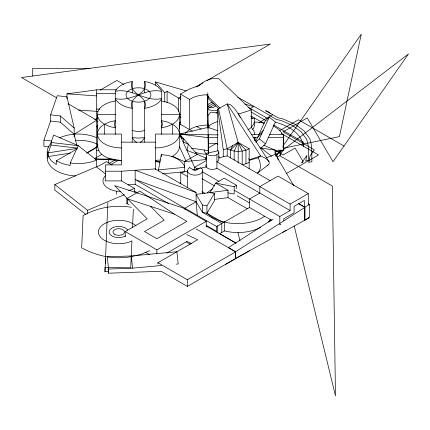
<?xml version="1.0" encoding="UTF-8"?>
<svg xmlns="http://www.w3.org/2000/svg" width="430" height="430" viewBox="0 0 430 430"><rect width="100%" height="100%" fill="white"/><g stroke="black" fill="none" stroke-linecap="round" stroke-linejoin="round"><path stroke-width="0.64" d="M208.163 134.821L179.444 134.053L155.429 134.053L155.429 169.404M108.408 271.642L104.963 271.588L107.871 202.541M104.963 271.588L105.14 267.562M105.323 263.542L105.565 258.177M132.526 227.529L133.354 209.141M158.498 169.877L161.298 154.633L166.969 155.273A26.681 15.405 0 0 1 184.647 166.808L184.712 167.356L158.498 169.877L158.498 171.129M270.147 113.251L268.481 111.95L265.649 110.65L277.952 117.755L282.978 118.927L294.878 124.109L304.048 130.887L309.869 138.809L311.68 146.259L311.906 161.685L308.74 162.336L310.116 155.87L314.335 149.85L283.139 131.838L307.246 117.922L333.03 161.696L408.5 53.927L283.418 149.715L279.683 155.725L277.522 157.38M97.664 128.71A24.015 13.862 0 0 1 97.454 126.898L97.863 125.108M97.803 144.975C96.917 156.638 112.251 160.309 121.47 160.369L94.987 158.987M108.188 162.744L109.242 158.116M115.256 91.364A24.015 13.862 0 0 1 132.236 81.56C127.011 94.036 149.887 95.868 144.663 108.344A24.015 13.862 0 0 0 161.642 98.54C145.179 102.431 131.72 87.473 115.256 91.364L115.256 134.391M161.642 91.364A24.015 13.862 0 0 0 144.663 81.56C149.887 94.036 127.011 95.868 132.236 108.344A24.015 13.862 0 0 1 115.256 98.54C131.72 102.431 145.179 87.473 161.642 91.364L161.642 134.391M49.101 146.969L43.935 146.367L43.935 140.137L50.595 121.034L50.595 114.81L57.26 95.707L66.956 96.836L74.18 128.07L74.18 136.794M76.513 149.194L56.325 160.852L56.325 164.54L51.401 160.836L48.305 156.52L48.305 152.827L51.025 145.028L51.025 142.491L53.626 135.036L78.244 145.657L96.46 159.955L96.46 166.872L105.345 173.844M255.764 141.454L264.858 121.432L269.25 117.196L275.388 122.05L265.509 143.797L261.118 148.027L271.55 156.273M255.855 142.33L259.365 138.944L269.25 117.196M56.325 160.852L62.748 163.696L70.224 165.48L70.224 162.943L78.244 145.657L51.025 142.491M217.709 150.871L217.709 109.096L227.196 103.92L238.182 142.405L234.162 151.075L234.162 160.148M230.41 157.955L230.41 150.177L232.689 145.576M264.552 216.177L262.445 217.736A35.319 20.393 0 0 1 228.26 222.864L219.768 220.789L212.501 217.516L206.943 213.264L206.943 205.884L214.387 193.484L209.937 192.597L215.634 183.105L224.197 178.16L236.586 185.308L236.586 188.668M155.166 168.904L196.101 192.538L196.101 201.767L202.492 212.377L206.943 213.264L214.387 200.864L214.387 193.484M276.877 154.725L280.14 150.016L280.226 155.956L332.385 186.072L335.47 395.837L294.238 226.153M275.668 156.402L276.802 154.784M283.01 145.921L361.27 34.163L339.437 136.611L283.219 148.243L283.386 134.552L269.454 134.622M105.393 175.671L103.641 178.074A18.49 10.675 0 0 0 116.568 191.194L116.568 194.328M268.454 222.073L270.594 219.155M252.727 129.333L253.797 127.903L254.721 124.313L254.297 122.163L254.608 122.141A28.536 16.474 0 0 1 264.59 123.13M185.308 133.284C190.839 127.033 199.789 125.087 207.83 125.066M223.261 156.773L223.261 149.619L227.196 148.753L230.41 150.177L238.182 142.405L249.169 148.753L249.169 168.899M263.23 130.44L258.844 134.671L251.566 134.708M261.983 133.187L257.591 137.423L252.894 137.444M208.953 127.936L208.953 126.001L210.936 124.48A25.623 14.792 0 0 1 217.967 121.55M275.813 155.536L282.8 150.215M140.357 142.416L142.266 140.981L144.663 137.638L138.449 138.111L132.236 137.638L134.633 140.981L136.541 142.416M236.946 143.335L238.182 142.405L245.955 150.177L245.955 163.787L242.203 164.685L242.203 151.075L238.182 142.405L227.196 148.753L227.196 155.902L270.121 180.686M249.169 160.352L258.145 157.799L260.618 155.94L264.498 157.74L267.347 159.675L268.97 161.615L269.25 163.427A11.449 4.542 3.1 0 1 267.137 165.636M268.169 164.986L257.559 172.973A15.539 10.067 53 0 0 258.145 157.799M97.454 134.053L121.47 134.053L121.47 164.9L105.393 164.851L105.393 180.901L121.47 180.901L134.531 188.447L128.694 190.635M272.991 219.047L228.4 247.61L235.42 251.856L235.42 258.548L308.976 217.924L308.31 217.537M304.805 207.169L304.805 220.085L309.492 217.381L309.492 204.46L304.805 207.169L298.372 203.454L304.848 207.389L235.42 251.856M76.739 145.372L74.18 134.3L96.632 120.196L68.096 103.721M86.865 152.908L97.454 146.506L97.454 114.444L115.466 114.444M189.641 129.672L189.641 99.394C195 95.997 201.546 94.751 207.83 94.788L207.798 92.821M100.126 90.139L116.928 80.442L123.829 84.425M94.621 119.739L97.755 117.927M164.733 102.141L164.733 92.746L167.103 91.375L180.965 99.378M179.235 128.71A24.015 13.862 0 0 0 179.444 126.898L179.057 125.221L180.493 124.394L180.493 94.116L189.023 89.193L200.197 85.059M195.989 86.973L202.96 82.947M207.029 80.598L270.395 44.016L21.5 77.524L56.722 97.863M180.928 96.745L178.66 98.051L178.66 111.472M86.865 153.139L97.562 146.963M94.439 158.616L101.856 154.332M207.658 104.7L212.216 102.071M108.903 163.567L115.256 159.901M180.734 122.201L179.138 123.12L180.923 122.464M213.258 103.426L207.518 106.737L213.07 107.538L215.844 105.931M110.972 164.529L118.556 160.148M207.475 108.817L214.973 104.485M250.346 108.5L253.619 106.613L244.815 104.049M162.432 173.881L184.712 171.742L184.712 161.589L197.268 154.343L206.153 158.256M208.356 153.107L208.356 147.941L216.274 143.367L217.929 144.324M129.032 204.75L126.829 203.476L126.829 198.633L139.9 191.087L174.542 214.21L186.932 221.359L156.88 238.709L144.496 231.56L164.174 220.198L150.688 206.422M259.021 122.598L272.684 114.713M206.206 160.637L194.634 167.318L194.634 169.904M279.199 130.913L298.511 119.76L344.005 146.028M125.2 236.699L125.2 231.56L147.194 218.859L114.622 185.599L182.879 207.878L206.223 221.359L206.223 227.142M197.3 215.376L196.101 201.767L184.911 208.222L184.911 209.437M247.314 208.776L228.018 197.639L228.018 190.259L215.634 183.105L234.189 186.695L236.586 185.308M286.611 173.381L318.528 154.956L281.419 133.526M125.2 231.56L156.88 249.846L206.223 221.359M308.31 204.621L308.31 193.591L290.105 204.105L290.105 210.56L259.811 193.07L249.524 199.009L249.524 207.502L216.591 226.513L135.165 179.503L196.101 201.767M166.657 253.2L187.098 241.397L191.785 243.643M157.901 264.041L157.901 262.703L197.639 239.763L186.797 234.565M260.607 227.534C249.513 232.904 236.414 233.802 224.508 230.942L219.805 233.657L236.032 243.025M234.189 190.157L279.817 216.5L290.105 210.56M280.951 224.342L279.817 224.992L279.817 216.5M157.901 262.703L187.373 279.72L235.694 251.819L196.144 228.986M108.113 268.976L108.58 273.2L161.153 271.271L187.373 286.412L235.694 258.511L235.694 251.819M249.491 250.792L225.325 264.498M282.214 232.603L283.257 232.006M283.779 231.705L286.176 230.319M59.243 137.939C70.885 132.773 84.914 132.725 96.632 137.67M144.663 101.168L147.237 100.029L149.215 98.54A12.432 7.176 0 0 0 149.215 91.364L147.237 89.875L144.663 88.736A12.432 7.176 0 0 0 132.236 88.736L129.661 89.875L127.683 91.364A12.432 7.176 0 0 0 127.683 98.54L129.661 100.029L132.236 101.168A12.432 7.176 0 0 0 144.663 101.168L144.663 142.228M121.47 147.915A24.015 13.862 0 0 1 99.282 139.358A24.015 13.862 0 0 1 104.49 124.248L109.462 122.045L115.256 120.658L114.434 124.248L115.256 127.834L109.462 126.452L104.49 124.248A24.015 13.862 0 0 1 115.256 101.05M161.642 101.05A24.015 13.862 0 0 1 172.408 124.248L167.437 126.452L161.642 127.834L162.465 124.248L161.642 120.658L167.437 122.045L172.408 124.248A24.015 13.862 0 0 1 177.611 139.358A24.015 13.862 0 0 1 155.429 147.915M96.46 159.955L93.745 161.159A30.998 17.893 0 0 1 70.224 162.943M171.301 156.799L172.408 156.31A24.015 13.862 0 0 0 179.444 146.506L179.444 114.444L161.433 114.444M249.169 148.753C243.445 151.763 236.548 152.026 230.41 150.177M245.955 163.787L249.169 162.363M149.667 250.556L141.088 254.35L135.885 255.597M86.038 214.597L54.82 190.098L54.82 184.561L100.163 165.233L106.371 161.648L112.176 165.002M54.82 184.561L87.596 210.281L124.34 194.677M238.236 114.186L251.292 109.956L251.292 127.312L253.915 130.87L254.85 134.692M134.585 255.909C116.713 260.295 97.648 256.602 81.668 247.825L83.114 215.554C97.454 207.636 114.122 204.701 130.311 207.088L131.553 207.384M217.956 130.87L208.05 127.387L179.444 134.053L194.634 167.318L197.429 168.931M206.287 153.365L218.332 150.71L218.59 151.064A6.498 3.752 0 0 1 214.796 155.504A6.498 3.752 0 0 1 206.679 153.913L206.287 153.365L206.287 166.974L200.59 168.232M218.951 157.724L227.196 155.902M180.75 183.868L180.75 172.613L187.802 171.054M192.936 169.925L199.326 168.512M274.926 151.967L283.424 150.21L283.386 134.552M48.305 152.827L76.943 148.398M70.434 153.096L48.305 156.52A30.998 17.893 0 0 1 51.401 142.937M66.956 98.701L66.956 93.853L97.282 89.773L116.664 89.773M228.018 190.259L196.101 194.381L202.492 204.992L202.492 212.377L221.789 223.514L221.789 232.512M214.457 199.391L228.018 197.639M184.712 161.589L205.943 159.551M108.58 273.2L108.58 269.046L107.237 256.839L131.252 255.957L176.88 251.749L178.219 263.955L176.236 264.138M108.58 269.046L132.596 268.169L161.691 265.482M251.088 118.503L254.297 118.245L254.721 120.395L253.797 123.985L251.292 127.312A24.085 13.905 0 0 1 247.938 129.838M75.341 140.438C83.011 139.911 90.977 141.072 97.922 144.469M160.401 159.992L155.429 160.369L159.917 162.965M105.393 171.215L121.47 171.215L155.429 168.888M127.989 184.841L135.165 184.346L168.716 203.718M155.429 161.841L160.132 161.653M217.682 110.515L213.775 110.553L207.561 109.661M217.542 137.616L208.206 137.665L179.444 134.053L197.268 154.343L187.018 150.409L188.356 144.195L183.228 142.002L183.9 139.121L181.336 137.793L180.175 135.321L180.965 135.783L181.336 137.793M268.191 137.369L283.424 137.294M208.05 127.156L208.287 143.405L217.607 143.362M218.037 134.88L208.163 134.724L208.249 153.569M89.929 68.311L32.728 68.311L32.728 76.013M96.632 93.686L115.342 93.686M96.632 109.123L99.905 109.123M121.47 142.147L155.429 142.147M96.632 150.715L98.723 150.715M113.025 159.073L96.632 159.073L96.632 89.859M116.568 191.194L120.416 191.253M104.963 267.433L130.72 267.82L131.929 240.822L128.903 242.165A20.312 11.728 0 0 1 108.591 242.165L104.382 240.3A20.312 11.728 0 0 1 104.382 223.718L108.591 221.853A20.312 11.728 0 0 1 128.903 221.853L133.112 223.718A20.312 11.728 0 0 1 135.95 225.772M66.956 93.853L96.632 95.895M78.464 110.08L97.954 111.418M50.595 114.81L60.291 115.933L74.18 128.07M50.595 121.034L60.291 122.163L74.18 134.3M43.935 140.137L51.686 141.04M51.025 145.028L77.583 148.119M191.543 148.221L208.206 150.581M217.36 113.047L211.157 112.155L209.985 113.004L207.883 115.799L208.05 127.387M259.887 147.845L275.2 150.161L275.2 154.085L293.873 185.787M227.787 192.839L234.189 194.075L234.189 186.695M202.492 204.992L206.943 205.884M275.195 122.211C287.444 125.237 301.763 132.784 303.494 146.608L303.429 142.233L273.442 124.92M155.429 85.156L155.429 81.942L186.217 90.902M126.829 198.633L174.542 214.21M126.829 203.476L127.645 203.745L127.645 198.902M196.101 192.538L135.165 170.275L135.165 184.346M263.886 145.259L275.2 150.161M172.408 156.31L184.905 161.814M134.208 191.156L137.847 192.833M237.731 97.212L266.1 113.278L276.103 119.368L281.344 120.588L292.556 125.469L301.193 131.859L306.676 139.32L308.396 146.399L308.6 160.352L305.73 160.949L306.912 155.391L301.65 162.905L303.161 161.75L295.093 148.054L283.139 154.956L274.996 150.253L283.424 150.21L283.133 146.436M248.137 107.226L267.971 118.675M251.099 112.02L265.955 120.594M251.034 115.987L263.638 123.265M180.493 94.116L189.641 99.394M275.039 152.962L276.683 153.908L278.156 159.976M179.235 113.816L180.949 114.81M179.272 116.439L180.992 117.428M196.784 126.549L201.192 129.091M308.31 193.591L278.017 176.101L259.811 186.609L259.811 193.07M179.159 123.62L192.344 131.236M308.332 203.793L309.492 204.46M290.105 204.105L216.908 161.841A6.498 3.752 0 0 0 218.811 159.186L218.811 152.037M206.034 164.674A6.498 3.752 0 0 0 206.034 166.62L206.679 167.523A6.498 3.752 0 0 0 216.908 168.302L259.72 193.016M202.068 171.613L218.902 181.331M237.183 195.806L249.545 202.944M202.046 178.724L214.5 185.91M249.524 207.502L271.9 220.423M96.632 120.9L98.061 121.728M269.476 220.676L270.416 221.224M180.75 172.613L187.485 176.504M96.632 126.425L97.454 126.898M202.041 191.635L204.847 193.258M206.943 213.264L223.24 222.675M206.378 225.46L216.591 231.356M206.378 226.153L235.925 243.208M186.206 241.913L190.184 244.208M145.286 252.152L149.344 254.495M259.365 138.944L265.509 143.797M251.292 109.956L218.569 78.513A24.085 16.856 -46.1 0 0 197.934 86.344M206.782 95.422L220.219 108.333M218.875 108.86L208.867 99.239L208.168 95.868M155.429 81.942L164.733 92.746M206.287 159.595L206.034 159.234A6.498 3.752 0 0 1 206.679 156.391M268.97 161.615L238.182 113.697L234.162 108.021L230.41 104.683L227.196 103.92L260.618 155.94L249.314 159.729L248.594 158.616M208.012 124.619L208.953 126.001M218.822 156.525L219.929 158.202M238.182 113.697L239.112 115.46M239.73 116.637L240.349 117.809M179.444 146.506L185.884 160.815M204.126 150L204.546 151.72L206.362 154.187L205.164 154.198A25.418 14.679 0 0 1 195.139 152.263M237.973 232.555L239.999 240.897M218.548 108.914L227.196 148.753M217.709 109.096L223.261 149.619M131.252 255.957L132.596 268.169M254.942 140.626L254.893 137.433L254.893 140.664M208.356 147.941L208.432 153.284M207.695 115.864L207.647 95.96M207.76 120.465L207.873 128.108M304.848 207.389L304.848 220.305M304.354 206.905L304.354 200.45L294.066 206.389L294.066 212.845L283.779 218.784L283.779 220.746M238.182 142.405L238.182 163.045M224.508 221.945L224.508 230.942M217.725 225.863L217.725 232.931M216.908 154.692L216.908 168.302M216.591 226.513L216.591 232.049M208.287 143.405L208.287 153.096M207.83 94.788L207.883 128.07M202.702 171.027L202.702 193.435M187.48 170.463L187.48 187.598M187.373 279.72L187.373 286.412M172.408 124.248L172.408 134.079M167.103 91.375L167.103 102.786M161.298 154.633L161.298 156.584M156.88 249.846L156.88 253.705M144.663 81.56L144.663 92.735M134.531 188.447L134.531 192.199M132.236 81.56L132.236 92.735M132.236 101.168L132.236 142.228M121.47 171.215L121.47 180.901M104.49 124.248L104.49 134.079M87.596 210.281L87.596 213.973M60.291 115.933L60.291 122.163M47.246 151.887L47.246 158.116M144.663 130.462A12.432 7.176 0 0 1 132.236 130.462M75.551 175.945A30.998 17.893 0 0 1 47.316 156.95M180.75 182.761A26.681 15.405 0 0 1 179.858 183.492M273.206 126.001A28.536 16.474 0 0 1 282.349 134.214M283.289 137.245A28.536 16.474 0 0 1 283.386 138.471M216.016 113.031A24.085 13.905 0 0 1 217.747 112.332M250.894 116.551A24.085 13.905 0 0 1 252.512 118.255M275.2 154.085A28.536 16.474 0 0 1 266.31 157.622M125.538 235.93A9.605 5.547 0 0 1 111.042 235.323A9.605 5.547 0 0 1 114.192 227.126A9.605 5.547 0 0 1 127.774 230.114M207.217 192.876A35.319 20.393 0 0 1 212.888 188.679M189.732 167.652L188.743 168.302A7.627 4.402 0 0 0 194.596 175.139A7.627 4.402 0 0 0 201.928 168.797L200.45 167.652L195.091 170.748L189.732 167.652M114.659 234.366A5.778 3.338 0 0 0 124.329 232.872A5.778 3.338 0 0 0 117.25 228.787A5.778 3.338 0 0 0 114.659 234.366"/></g></svg>
